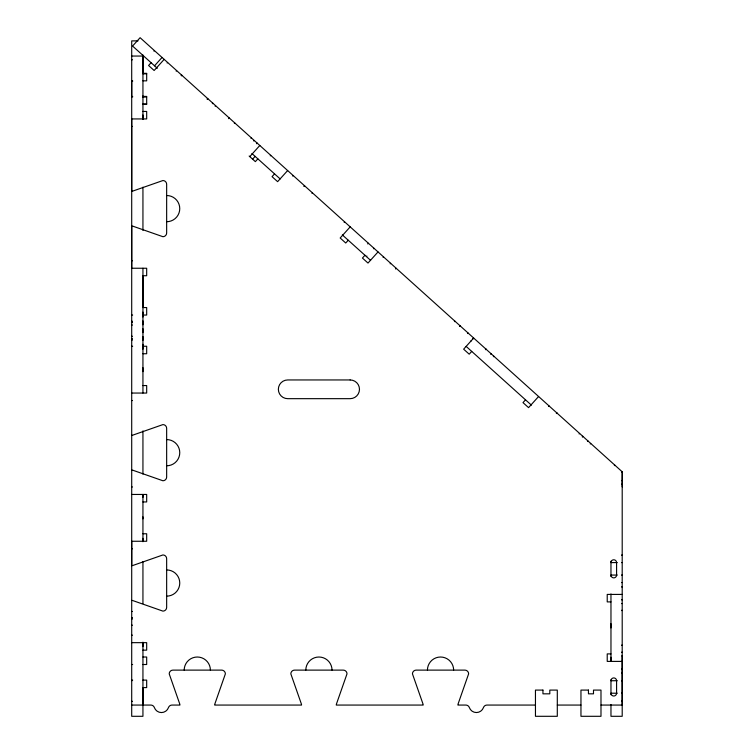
<?xml version="1.0" encoding="UTF-8"?>
<svg xmlns="http://www.w3.org/2000/svg" width="754" height="754" viewBox="0 0 754 754"><rect width="100%" height="100%" fill="white"/><g stroke="black" fill="none" stroke-linecap="round" stroke-linejoin="round"><path stroke-width="1.13" d="M142.94 371.637L142.94 367.66M142.94 340.393L142.94 336.501M142.94 332.599L142.94 328.697M142.94 324.795L142.94 320.893M142.94 317L142.94 312.118M142.94 118.934L142.94 115.004M142.94 55.372L142.94 73.835L146.681 73.835M142.94 541.259L142.94 538.337M610.966 657.215L610.966 661.399L610.966 593.945M610.966 627.912L610.966 623.718M622.201 657.215L622.201 705.065L600.985 705.065M142.94 95.975L142.94 97.181L146.681 96.927M142.94 518.856L142.94 516.867M622.201 486.867L622.295 471.834L621.824 472.362M153.967 51.131L154.438 50.603M151.092 62.705L148.585 65.494L154.146 70.499L164.174 59.368M154.532 65.805L162.044 57.455M167.143 62.987L167.605 62.469M176.172 71.121L176.634 70.603M181.224 75.673L181.695 75.146M181.337 75.777L181.808 75.249M207.171 99.038L207.642 98.51M207.284 99.142L207.755 98.614M212.345 103.694L212.807 103.166M215.126 106.191L215.597 105.673M228.622 118.67L229.254 117.973M234.343 123.505L234.814 122.987M251.044 138.538L251.516 138.01M253.778 140.998L254.249 140.48M256.454 143.722L257.076 143.024M249.791 156.615L259.81 145.484M252.618 159.169L255.125 156.38M257.859 158.849L255.352 161.629L249.14 156.031M270.262 155.842L270.733 155.324M274.56 173.882L272.053 176.662L277.613 181.667L287.642 170.545M292.731 176.078L293.202 175.55M304.05 186.266L304.522 185.738M304.164 186.37L304.635 185.852M312.005 193.429L312.476 192.901M344.163 222.383L344.635 221.864M350.195 226.869L340.177 238L345.747 243.014L348.244 240.234M367.754 243.938L368.376 243.24M364.945 255.267L362.438 258.047L367.999 263.061L378.027 251.93M366.425 256.596L366.896 256.077M373.475 248.773L373.937 248.254M383.117 257.463L383.588 256.935M390.167 263.806L390.638 263.287M395.577 268.989L396.199 268.292M454.417 321.656L454.888 321.138M459.469 326.209L459.94 325.681M459.591 326.312L460.063 325.794M467.631 333.551L468.102 333.032M473.663 338.046L463.644 349.177L469.214 354.182L471.712 351.402M485.416 349.573L485.887 349.045M485.538 349.677L486.01 349.149M490.59 354.229L491.061 353.701M493.37 356.727L493.842 356.208M525.51 399.837L523.003 402.617L528.573 407.631L538.592 396.5M548.516 406.378L548.987 405.859M556.348 413.437L556.82 412.919M556.471 413.541L556.942 413.022M579.119 433.936L579.59 433.418M582.295 436.802L582.767 436.283M582.418 436.905L582.889 436.387M587.47 441.458L587.941 440.939M590.25 443.965L590.721 443.437M614.331 465.642L614.802 465.124M621.748 472.324L622.22 471.797L140.103 37.7L132.581 46.051L157.313 68.312M470.845 341.176L471.316 340.648M472.73 339.083L473.201 338.565M138.029 40.886L131.705 40.886L131.705 716.3L142.94 716.3L142.94 642.163M131.705 56.05L142.94 56.05M131.705 59.792L132.412 59.792M142.94 73.326L146.681 73.326L146.681 80.857L142.94 80.819M132.647 80.819L131.705 80.819L131.705 96.418L132.647 96.418M131.705 81.328L132.647 81.328M142.94 96.418L146.681 96.418L146.681 104.41L142.94 104.41M131.705 96.927L132.647 96.927M142.94 103.911L146.681 103.911M142.94 111.451L146.681 111.451L146.681 118.934L131.705 118.934L131.705 191.243A3.742 3.742 0 0 0 132.779 191.082L162.911 180.536A3.742 3.742 0 0 1 166.653 184.278L166.653 232.958A3.742 3.742 0 0 1 162.911 236.699L132.779 226.153A3.742 3.742 0 0 0 131.705 226.002L131.705 268.245L146.681 268.245L146.681 275.728L142.94 275.728L142.94 307.557L146.681 307.557L146.681 315.049L142.94 315.049M131.705 126.427L132.412 126.427M131.705 260.752L132.412 260.752M131.705 315.049L132.647 315.049M131.705 321.289L132.412 321.289M131.705 322.533L132.412 322.533M131.705 325.031L132.412 325.031M131.705 336.265L132.412 336.265M131.705 338.763L132.412 338.763M131.705 340.007L132.412 340.007M131.705 346.246L132.647 346.246M142.94 346.246L146.681 346.246L146.681 353.739L142.94 353.739M142.94 385.558L146.681 385.558L146.681 393.051L131.705 393.051M131.705 400.534L132.412 400.534M621.494 471.816L622.201 471.816L622.201 716.3L610.966 716.3L610.966 704.519M621.494 480.552L622.201 480.552M621.494 484.294L622.201 484.294M131.705 486.971L132.412 486.971M131.705 494.454L146.681 494.454L146.681 501.947L142.94 501.947M142.94 533.766L146.681 533.766L146.681 541.259L131.705 541.259L131.705 565.66A3.751 3.751 0 0 0 132.779 565.5L162.911 554.953A3.742 3.742 0 0 1 166.653 558.705L166.653 607.375A3.742 3.742 0 0 1 162.911 611.117L132.779 600.57A3.742 3.742 0 0 0 131.705 600.42M131.705 548.742L132.412 548.742M621.494 555.104L622.201 555.104M617.281 562.588L610.966 562.588A2.809 2.809 0 0 1 613.775 559.779A2.809 2.809 0 0 1 616.584 562.588L616.584 575.066A2.809 2.809 0 0 1 613.775 577.875A2.809 2.809 0 0 1 610.966 575.066L617.281 575.066M621.494 562.588L622.201 562.588M621.494 575.066L622.201 575.066M621.494 582.559L622.201 582.559M621.494 586.923L622.201 586.923M622.201 594.416L607.224 594.416L607.224 601.899L610.966 601.899M621.494 599.816L622.201 599.816M621.494 603.558L622.201 603.558M621.494 610.363L622.201 610.363M621.494 610.523L622.201 610.523M131.705 611.466L132.412 611.466M131.705 617.705L132.412 617.705M131.705 618.949L132.412 618.949M131.705 625.189L132.412 625.189M131.705 635.179L132.412 635.179M131.705 642.662L146.681 642.662L146.681 650.155L142.94 650.155M621.494 645.283L622.201 645.283M621.494 645.433L622.201 645.433M621.494 652.238L622.201 652.238M610.966 653.916L607.224 653.897L607.224 661.399L622.201 661.399M621.494 655.98L622.201 655.98M142.94 657.017L146.681 657.017L146.681 664.51L142.902 664.51M131.705 664.51L132.647 664.51M621.494 668.892L622.201 668.892M621.494 673.237L622.201 673.237M131.705 680.108L132.647 680.108M142.902 680.108L146.681 680.108L146.681 687.591L142.94 687.591L142.94 705.065M131.705 680.57L132.412 680.57M617.281 680.73L610.966 680.73A2.809 2.809 0 0 1 613.775 677.921A2.809 2.809 0 0 1 616.584 680.73L616.584 693.209A2.809 2.809 0 0 1 613.775 696.017A2.809 2.809 0 0 1 610.966 693.209L617.281 693.209M621.494 680.73L622.201 680.73M621.494 693.209L622.201 693.209M621.494 700.702L622.201 700.702M131.705 701.324L132.412 701.324M621.494 701.324L622.201 701.324M131.705 705.065L150.838 705.065A3.742 3.742 0 0 1 154.363 707.563A7.493 7.493 0 0 0 168.491 707.563A3.742 3.742 0 0 1 172.016 705.065L179.914 705.065A3.751 3.751 0 0 0 179.754 704L169.216 673.869A3.742 3.742 0 0 1 172.958 670.117L221.629 670.117A3.742 3.742 0 0 1 225.371 673.869L214.833 704A3.742 3.742 0 0 0 214.673 705.065L301.534 705.065A3.751 3.751 0 0 0 301.383 704L290.837 673.869A3.742 3.742 0 0 1 294.578 670.117L343.258 670.117A3.742 3.742 0 0 1 347 673.869L336.454 704A3.742 3.742 0 0 0 336.293 705.065L423.164 705.065A3.751 3.751 0 0 0 423.003 704L412.457 673.869A3.742 3.742 0 0 1 416.208 670.117L464.879 670.117A3.742 3.742 0 0 1 468.62 673.869L458.074 704A3.742 3.742 0 0 0 457.923 705.065L465.821 705.065A3.742 3.742 0 0 1 469.346 707.563A7.493 7.493 0 0 0 483.465 707.563A3.742 3.742 0 0 1 486.999 705.065L535.453 705.065M557.3 705.065L580.957 705.065M251.949 153.524L280.168 178.934M342.335 234.909L370.6 260.356M466.151 346.388L531.41 405.134M142.94 344.295L142.94 349.168M142.94 497.386L142.94 494.454L142.94 541.73M142.94 642.662L142.94 646.564M610.966 561.183L610.966 576.471M610.966 679.797L610.966 694.736M142.94 55.061L142.94 119.405M142.94 187.162L142.94 230.385M142.94 268.245L142.94 393.051M142.94 430.902L142.94 474.115M142.94 561.485L142.94 603.624M131.705 470.053A3.742 3.742 0 0 1 132.779 470.213L162.911 480.76A3.742 3.742 0 0 0 166.653 477.009L166.653 428.338A3.742 3.742 0 0 0 162.911 424.596L132.779 435.143A3.751 3.751 0 0 1 131.705 435.294M305.813 670.117A13.101 13.101 0 0 1 318.914 657.017A13.101 13.101 0 0 1 332.024 670.117M427.433 670.117A13.101 13.101 0 0 1 440.543 657.017A13.101 13.101 0 0 1 453.644 670.117M166.653 195.512A13.101 13.101 0 0 1 179.754 208.622A13.101 13.101 0 0 1 166.653 221.723M166.653 439.573A13.101 13.101 0 0 1 179.763 452.673A13.101 13.101 0 0 1 166.653 465.784M166.653 569.939A13.101 13.101 0 0 1 179.763 583.04A13.101 13.101 0 0 1 166.653 596.141M184.193 670.117A13.101 13.101 0 0 1 197.294 657.017A13.101 13.101 0 0 1 210.394 670.117M350.12 379.95L287.717 379.95A9.359 9.359 0 0 0 278.358 389.309A9.359 9.359 0 0 0 287.717 398.668L350.12 398.668A9.359 9.359 0 0 0 359.479 389.309A9.359 9.359 0 0 0 350.12 379.95M542.946 690.089L535.453 690.089L535.463 716.3L557.3 716.3L557.3 690.089L549.807 690.089L549.807 693.831L542.946 693.831L542.946 690.089M588.45 690.089L580.957 690.089L580.957 716.3L600.985 716.3L600.985 690.089L593.492 690.089L593.492 693.831L588.45 693.831L588.45 690.089"/></g></svg>
